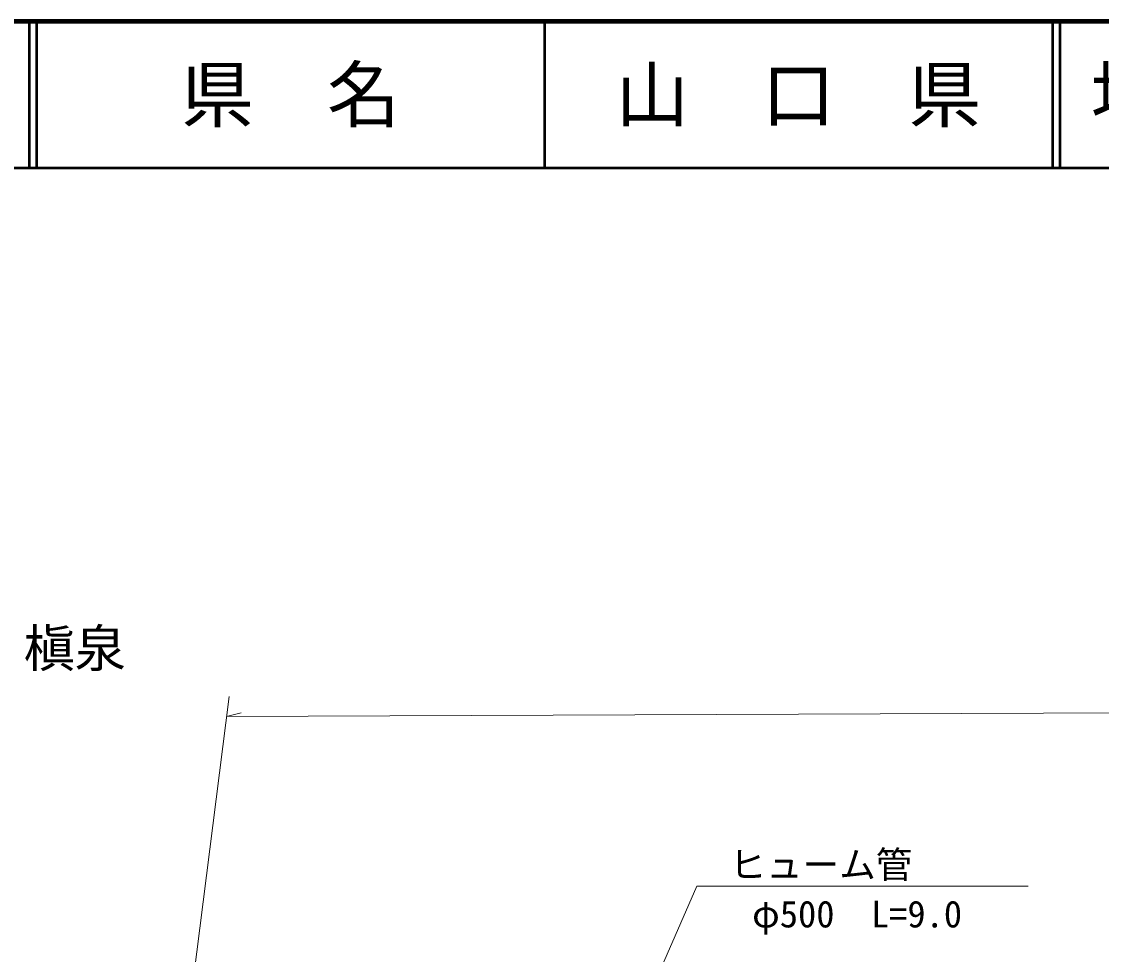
# Model space of a CAD drawing. Units: millimetres, scale not verified. Extents: x 40000 to 680000, y 20000 to 380000.
# Drawn here: x 297228 to 371105, y 316196 to 380000 of the extents above; entities that cross this region are included whole.
import ezdxf
from ezdxf.enums import TextEntityAlignment as Align

# ---------------------------------------------------------------- set-up
doc = ezdxf.new("R2010")
doc.units = ezdxf.units.MM
doc.header["$LTSCALE"] = 1000
doc.layers.add('M-BMK-HTXT', color=7, linetype='Continuous')
for name, color, linetype, lineweight in [('M-STR-HTXT', 7, 'Continuous', 13), ('M-TTL', 2, 'Continuous', 140), ('M-TTL-LINE', 7, 'Continuous', 50), ('M-TTL-TXT', 7, 'Continuous', 50)]:
    doc.layers.add(name, color=color, linetype=linetype, lineweight=lineweight)
doc.styles.add('ＭＳ ゴシック', font='')
doc.styles.get('ＭＳ ゴシック').set_extended_font_data('MS Gothic')

msp = doc.modelspace()

# ---------------------------------------------------------------- linework, layer by layer
at = {"layer": 'M-STR-HTXT'}
for p, q in [((306187, 292565), (311425, 333842)), ((311250, 332458), (517642, 333338)), ((311250, 332458), (312249, 332712))]:
    msp.add_line(p, q, dxfattribs=at)
msp.add_lwpolyline([(328343, 286319), (343429, 320873), (366094, 320873)], dxfattribs=at)
at = {"layer": 'M-TTL'}
msp.add_line((680000, 380000), (40000, 380000), dxfattribs=at)
at = {"layer": 'M-TTL-LINE'}
for p, q in [((297750, 380000), (297750, 370000)), ((298250, 380000), (298250, 370000)), ((333000, 380000), (333000, 370000)), ((367750, 380000), (367750, 370000)), ((368250, 380000), (368250, 370000)), ((40000, 370000), (680000, 370000))]:
    msp.add_line(p, q, dxfattribs=at)

# ---------------------------------------------------------------- texts
at = {"layer": 'M-BMK-HTXT', "style": 'ＭＳ ゴシック'}
msp.add_text('槇泉', height=2566, dxfattribs=at).set_placement((300863, 335084), align=Align.BOTTOM_CENTER)
at = {"layer": 'M-STR-HTXT', "style": 'ＭＳ ゴシック'}
msp.add_text('ヒューム管', height=1833, dxfattribs=at).set_placement((351919, 320873), align=Align.BOTTOM_CENTER)
msp.add_text('φ500  L=9.0', height=1833, dxfattribs=at).set_placement((354390, 318957), align=Align.MIDDLE_CENTER)
at = {"layer": 'M-TTL-TXT', "style": 'ＭＳ ゴシック'}
for s, p in [('県\u3000名', (315625, 375000)), ('山\u3000口\u3000県', (350375, 375000))]:
    msp.add_text(s, height=3666, dxfattribs=at).set_placement(p, align=Align.MIDDLE_CENTER)
msp.add_text('地 名', height=3666, dxfattribs=at).set_placement((370380, 375000), align=Align.MIDDLE_LEFT)

doc.saveas('drawing.dxf')
